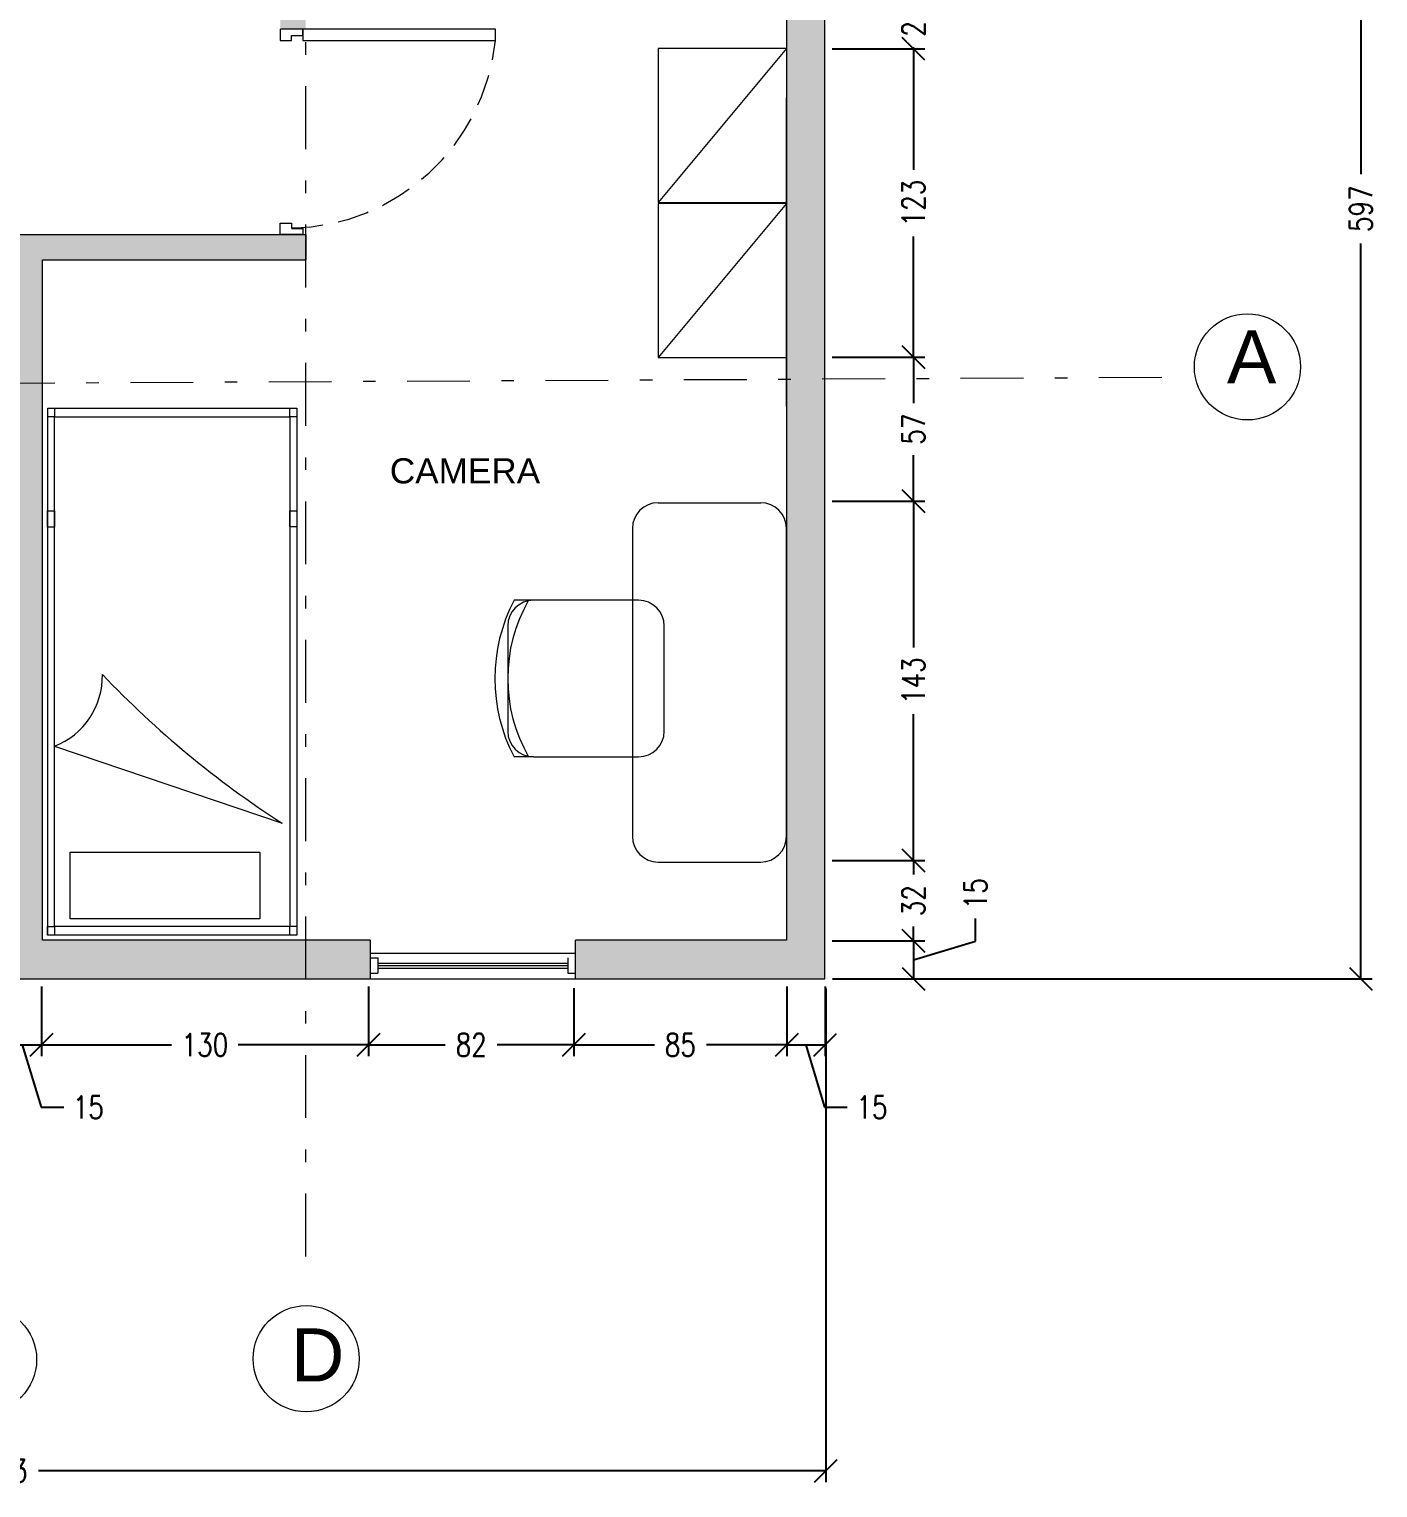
# Model space of a CAD drawing. Header units: inches. Extents: x 27 to 89.7, y 4.6 to 30.4.
# Drawn here: x 78.97 to 89.7, y 8.64 to 20.24 of the extents above; entities that cross this region are included whole.
import ezdxf

# ---------------------------------------------------------------- set-up
doc = ezdxf.new("R2010")
doc.units = ezdxf.units.IN
doc.header["$MEASUREMENT"] = 0
doc.linetypes.add('DASHDOT', pattern=[1, 0.5, -0.25, 0, -0.25])
doc.linetypes.add('HIDDEN', pattern=[0.375, 0.25, -0.125])
doc.layers.get('DEFPOINTS').update_dxf_attribs({"color": 210})
doc.styles.add('E-ROMANS', font='romans.shx', dxfattribs={"width": 0.8})
doc.styles.get("Standard").update_dxf_attribs({"font": 'Arial.ttf'})
doc.dimstyles.new('Copy of E-0050_TICK_18', dxfattribs={"dimscale": 0.001, "dimtxt": 90, "dimasz": 90, "dimexe": 45, "dimexo": 30, "dimgap": 45, "dimtad": 0, "dimlfac": 50, "dimzin": 0, "dimdsep": 46, "dimtxsty": 'E-ROMANS', "dimblk": 'OBLIQUE', "dimblk1": 'OBLIQUE', "dimblk2": 'OBLIQUE', "dimcen": 45, "dimclrd": 256, "dimclre": 256, "dimclrt": 256, "dimadec": 0, "dimazin": 0, "dimtfac": 1, "dimtmove": 1, "dimatfit": 3, "dimldrblk": 'OPEN90', "dimfxl": 1, "dimtfill": 1, "dimtolj": 1, "dimtzin": 0, "dimarcsym": 0})

# ---------------------------------------------------------------- blocks, each defined once
blk = doc.blocks.new('_Oblique')
at = {"color": 0, "linetype": 'ByBlock', "lineweight": -2}
blk.add_line((-0.5, -0.5), (0.5, 0.5), dxfattribs=at)
blk = doc.blocks.new('*D70')
at = {"lineweight": -2, "transparency": 16777216}
for p, q in [((72.246, 12.611), (72.246, 8.689)), ((85.309, 12.611), (85.309, 8.689)), ((72.246, 8.779), (78.505, 8.779)), ((85.309, 8.779), (79.049, 8.779))]:
    blk.add_line(p, q, dxfattribs=at)
at = {"layer": 'DEFPOINTS', "color": 0, "transparency": 16777216}
for p in [(72.246, 12.671), (85.309, 12.671), (85.309, 8.779)]:
    blk.add_point(p, dxfattribs=at)
at = {"lineweight": -2, "transparency": 16777216, "xscale": 0.18, "yscale": 0.18, "zscale": 0.18, "rotation": 180}
blk.add_blockref('_Oblique', (72.246, 8.779), dxfattribs=at)
at = {"lineweight": -2, "transparency": 16777216, "xscale": 0.18, "yscale": 0.18, "zscale": 0.18}
blk.add_blockref('_Oblique', (85.309, 8.779), dxfattribs=at)
at = {"lineweight": 5, "transparency": 16777216, "insert": (78.777, 8.779), "char_height": 0.18, "attachment_point": 5, "style": 'E-ROMANS', "bg_fill": 3, "box_fill_scale": 1.25, "bg_fill_color": 256, "bg_fill_true_color": 13158600, "bg_fill_transparency": 0}
blk.add_mtext('\\A1;653', dxfattribs=at)
blk = doc.blocks.new('_Open90')
at = {"color": 0, "linetype": 'ByBlock', "lineweight": -2}
for p, q in [((0, 0), (-1, 0)), ((-0.5, 0.5), (0, 0)), ((0, 0), (-0.5, -0.5))]:
    blk.add_line(p, q, dxfattribs=at)
blk = doc.blocks.new('*D74')
at = {"lineweight": -2, "transparency": 16777216}
for p, q in [((78.769, 12.627), (78.769, 12.074)), ((79.072, 12.627), (79.072, 12.074)), ((78.769, 12.164), (79.072, 12.164)), ((78.92, 12.164), (79.069, 11.669)), ((79.069, 11.669), (79.249, 11.669))]:
    blk.add_line(p, q, dxfattribs=at)
at = {"layer": 'DEFPOINTS', "color": 0, "transparency": 16777216}
for p in [(78.769, 12.687), (79.072, 12.687), (79.072, 12.164)]:
    blk.add_point(p, dxfattribs=at)
at = {"lineweight": -2, "transparency": 16777216, "xscale": 0.18, "yscale": 0.18, "zscale": 0.18, "rotation": 180}
blk.add_blockref('_Oblique', (78.769, 12.164), dxfattribs=at)
at = {"lineweight": -2, "transparency": 16777216, "xscale": 0.18, "yscale": 0.18, "zscale": 0.18}
blk.add_blockref('_Oblique', (79.072, 12.164), dxfattribs=at)
at = {"lineweight": 5, "transparency": 16777216, "insert": (79.445, 11.669), "char_height": 0.18, "attachment_point": 5, "style": 'E-ROMANS', "bg_fill": 3, "box_fill_scale": 1.25, "bg_fill_color": 256, "bg_fill_true_color": 13158600, "bg_fill_transparency": 0}
blk.add_mtext('\\A1;15', dxfattribs=at)
blk = doc.blocks.new('*D75')
at = {"lineweight": -2, "transparency": 16777216}
for p, q in [((79.072, 12.627), (79.072, 12.074)), ((81.672, 12.627), (81.672, 12.074)), ((79.072, 12.164), (80.107, 12.164)), ((81.672, 12.164), (80.637, 12.164))]:
    blk.add_line(p, q, dxfattribs=at)
at = {"layer": 'DEFPOINTS', "color": 0, "transparency": 16777216}
for p in [(79.072, 12.687), (81.672, 12.687), (81.672, 12.164)]:
    blk.add_point(p, dxfattribs=at)
at = {"lineweight": -2, "transparency": 16777216, "xscale": 0.18, "yscale": 0.18, "zscale": 0.18, "rotation": 180}
blk.add_blockref('_Oblique', (79.072, 12.164), dxfattribs=at)
at = {"lineweight": -2, "transparency": 16777216, "xscale": 0.18, "yscale": 0.18, "zscale": 0.18}
blk.add_blockref('_Oblique', (81.672, 12.164), dxfattribs=at)
at = {"lineweight": 5, "transparency": 16777216, "insert": (80.372, 12.164), "char_height": 0.18, "attachment_point": 5, "style": 'E-ROMANS', "bg_fill": 3, "box_fill_scale": 1.25, "bg_fill_color": 256, "bg_fill_true_color": 13158600, "bg_fill_transparency": 0}
blk.add_mtext('\\A1;130', dxfattribs=at)
blk = doc.blocks.new('*D76')
at = {"lineweight": -2, "transparency": 16777216}
for p, q in [((81.672, 12.627), (81.672, 12.074)), ((83.306, 12.614), (83.306, 12.074)), ((81.672, 12.164), (82.282, 12.164)), ((83.306, 12.164), (82.696, 12.164))]:
    blk.add_line(p, q, dxfattribs=at)
at = {"layer": 'DEFPOINTS', "color": 0, "transparency": 16777216}
for p in [(81.672, 12.687), (83.306, 12.674), (83.306, 12.164)]:
    blk.add_point(p, dxfattribs=at)
at = {"lineweight": -2, "transparency": 16777216, "xscale": 0.18, "yscale": 0.18, "zscale": 0.18, "rotation": 180}
blk.add_blockref('_Oblique', (81.672, 12.164), dxfattribs=at)
at = {"lineweight": -2, "transparency": 16777216, "xscale": 0.18, "yscale": 0.18, "zscale": 0.18}
blk.add_blockref('_Oblique', (83.306, 12.164), dxfattribs=at)
at = {"lineweight": 5, "transparency": 16777216, "insert": (82.489, 12.164), "char_height": 0.18, "attachment_point": 5, "style": 'E-ROMANS', "bg_fill": 3, "box_fill_scale": 1.25, "bg_fill_color": 256, "bg_fill_true_color": 13158600, "bg_fill_transparency": 0}
blk.add_mtext('\\A1;82', dxfattribs=at)
blk = doc.blocks.new('*D77')
at = {"lineweight": -2, "transparency": 16777216}
for p, q in [((83.306, 12.614), (83.306, 12.074)), ((84.998, 12.628), (84.998, 12.074)), ((83.306, 12.164), (83.946, 12.164)), ((84.998, 12.164), (84.359, 12.164))]:
    blk.add_line(p, q, dxfattribs=at)
at = {"layer": 'DEFPOINTS', "color": 0, "transparency": 16777216}
for p in [(83.306, 12.674), (84.998, 12.688), (84.998, 12.164)]:
    blk.add_point(p, dxfattribs=at)
at = {"lineweight": -2, "transparency": 16777216, "xscale": 0.18, "yscale": 0.18, "zscale": 0.18, "rotation": 180}
blk.add_blockref('_Oblique', (83.306, 12.164), dxfattribs=at)
at = {"lineweight": -2, "transparency": 16777216, "xscale": 0.18, "yscale": 0.18, "zscale": 0.18}
blk.add_blockref('_Oblique', (84.998, 12.164), dxfattribs=at)
at = {"lineweight": 5, "transparency": 16777216, "insert": (84.152, 12.164), "char_height": 0.18, "attachment_point": 5, "style": 'E-ROMANS', "bg_fill": 3, "box_fill_scale": 1.25, "bg_fill_color": 256, "bg_fill_true_color": 13158600, "bg_fill_transparency": 0}
blk.add_mtext('\\A1;85', dxfattribs=at)
blk = doc.blocks.new('*D78')
at = {"lineweight": -2, "transparency": 16777216}
for p, q in [((84.998, 12.628), (84.998, 12.074)), ((85.302, 12.628), (85.302, 12.074)), ((84.998, 12.164), (85.302, 12.164)), ((85.15, 12.164), (85.298, 11.669)), ((85.298, 11.669), (85.478, 11.669))]:
    blk.add_line(p, q, dxfattribs=at)
at = {"layer": 'DEFPOINTS', "color": 0, "transparency": 16777216}
for p in [(84.998, 12.688), (85.302, 12.688), (85.302, 12.164)]:
    blk.add_point(p, dxfattribs=at)
at = {"lineweight": -2, "transparency": 16777216, "xscale": 0.18, "yscale": 0.18, "zscale": 0.18, "rotation": 180}
blk.add_blockref('_Oblique', (84.998, 12.164), dxfattribs=at)
at = {"lineweight": -2, "transparency": 16777216, "xscale": 0.18, "yscale": 0.18, "zscale": 0.18}
blk.add_blockref('_Oblique', (85.302, 12.164), dxfattribs=at)
at = {"lineweight": 5, "transparency": 16777216, "insert": (85.675, 11.669), "char_height": 0.18, "attachment_point": 5, "style": 'E-ROMANS', "bg_fill": 3, "box_fill_scale": 1.25, "bg_fill_color": 256, "bg_fill_true_color": 13158600, "bg_fill_transparency": 0}
blk.add_mtext('\\A1;15', dxfattribs=at)
blk = doc.blocks.new('*D89')
at = {"lineweight": -2, "transparency": 16777216}
for p, q in [((85.361, 24.927), (89.652, 24.927)), ((89.562, 24.927), (89.562, 19.084)), ((89.562, 12.69), (89.562, 18.533)), ((85.361, 12.69), (89.652, 12.69))]:
    blk.add_line(p, q, dxfattribs=at)
at = {"layer": 'DEFPOINTS', "color": 0, "transparency": 16777216}
for p in [(85.301, 24.927), (89.562, 24.927), (85.301, 12.69)]:
    blk.add_point(p, dxfattribs=at)
at = {"lineweight": -2, "transparency": 16777216, "xscale": 0.18, "yscale": 0.18, "zscale": 0.18}
for p, rotation in [((89.562, 24.927), 90), ((89.562, 12.69), 270)]:
    blk.add_blockref('_Oblique', p, dxfattribs=dict(at, rotation=rotation))
at = {"lineweight": 5, "transparency": 16777216, "insert": (89.562, 18.809), "char_height": 0.18, "attachment_point": 5, "rotation": 90, "style": 'E-ROMANS', "bg_fill": 3, "box_fill_scale": 1.25, "bg_fill_color": 256, "bg_fill_true_color": 13158600, "bg_fill_transparency": 0}
blk.add_mtext('\\A1;597', dxfattribs=at)
blk = doc.blocks.new('*D84')
at = {"lineweight": -2, "transparency": 16777216}
for p, q in [((86.004, 20.517), (86.004, 20.697)), ((85.359, 20.517), (86.094, 20.517)), ((86.004, 20.517), (86.004, 20.505)), ((85.359, 20.08), (86.094, 20.08)), ((86.004, 20.08), (86.004, 20.092)), ((86.004, 20.08), (86.004, 19.9))]:
    blk.add_line(p, q, dxfattribs=at)
at = {"layer": 'DEFPOINTS', "color": 0, "transparency": 16777216}
for p in [(85.299, 20.517), (85.299, 20.08)]:
    blk.add_point(p, dxfattribs=at)
at = {"lineweight": -2, "transparency": 16777216, "xscale": 0.18, "yscale": 0.18, "zscale": 0.18}
for p, rotation in [((86.004, 20.517), 270), ((86.004, 20.08), 90)]:
    blk.add_blockref('_Oblique', p, dxfattribs=dict(at, rotation=rotation))
at = {"lineweight": 5, "transparency": 16777216, "insert": (86.004, 20.299), "char_height": 0.18, "attachment_point": 5, "rotation": 90, "style": 'E-ROMANS', "bg_fill": 3, "box_fill_scale": 1.25, "bg_fill_color": 256, "bg_fill_true_color": 13158600, "bg_fill_transparency": 0}
blk.add_mtext('\\A1;22', dxfattribs=at)
at = {"layer": 'DEFPOINTS', "color": 0, "transparency": 16777216}
blk.add_point((86.004, 20.08), dxfattribs=at)
blk = doc.blocks.new('*D85')
at = {"lineweight": -2, "transparency": 16777216}
for p, q in [((85.359, 20.08), (86.094, 20.08)), ((86.004, 20.08), (86.004, 19.119)), ((86.004, 17.628), (86.004, 18.589)), ((85.359, 17.628), (86.094, 17.628))]:
    blk.add_line(p, q, dxfattribs=at)
at = {"layer": 'DEFPOINTS', "color": 0, "transparency": 16777216}
for p in [(85.299, 20.08), (85.299, 17.628), (86.004, 17.628)]:
    blk.add_point(p, dxfattribs=at)
at = {"lineweight": -2, "transparency": 16777216, "xscale": 0.18, "yscale": 0.18, "zscale": 0.18}
for p, rotation in [((86.004, 20.08), 90), ((86.004, 17.628), 270)]:
    blk.add_blockref('_Oblique', p, dxfattribs=dict(at, rotation=rotation))
at = {"lineweight": 5, "transparency": 16777216, "insert": (86.004, 18.854), "char_height": 0.18, "attachment_point": 5, "rotation": 90, "style": 'E-ROMANS', "bg_fill": 3, "box_fill_scale": 1.25, "bg_fill_color": 256, "bg_fill_true_color": 13158600, "bg_fill_transparency": 0}
blk.add_mtext('\\A1;123', dxfattribs=at)
blk = doc.blocks.new('*D86')
at = {"lineweight": -2, "transparency": 16777216}
for p, q in [((85.359, 17.628), (86.094, 17.628)), ((86.004, 17.628), (86.004, 17.263)), ((86.004, 16.485), (86.004, 16.85)), ((85.359, 16.485), (86.094, 16.485))]:
    blk.add_line(p, q, dxfattribs=at)
at = {"layer": 'DEFPOINTS', "color": 0, "transparency": 16777216}
for p in [(85.299, 17.628), (85.299, 16.485), (86.004, 16.485)]:
    blk.add_point(p, dxfattribs=at)
at = {"lineweight": -2, "transparency": 16777216, "xscale": 0.18, "yscale": 0.18, "zscale": 0.18}
for p, rotation in [((86.004, 17.628), 90), ((86.004, 16.485), 270)]:
    blk.add_blockref('_Oblique', p, dxfattribs=dict(at, rotation=rotation))
at = {"lineweight": 5, "transparency": 16777216, "insert": (86.004, 17.057), "char_height": 0.18, "attachment_point": 5, "rotation": 90, "style": 'E-ROMANS', "bg_fill": 3, "box_fill_scale": 1.25, "bg_fill_color": 256, "bg_fill_true_color": 13158600, "bg_fill_transparency": 0}
blk.add_mtext('\\A1;57', dxfattribs=at)
blk = doc.blocks.new('*D87')
at = {"lineweight": -2, "transparency": 16777216}
for p, q in [((85.359, 16.485), (86.094, 16.485)), ((86.004, 16.485), (86.004, 15.322)), ((86.004, 13.63), (86.004, 14.793)), ((85.359, 13.63), (86.094, 13.63))]:
    blk.add_line(p, q, dxfattribs=at)
at = {"layer": 'DEFPOINTS', "color": 0, "transparency": 16777216}
for p in [(85.299, 16.485), (85.299, 13.63), (86.004, 13.63)]:
    blk.add_point(p, dxfattribs=at)
at = {"lineweight": -2, "transparency": 16777216, "xscale": 0.18, "yscale": 0.18, "zscale": 0.18}
for p, rotation in [((86.004, 16.485), 90), ((86.004, 13.63), 270)]:
    blk.add_blockref('_Oblique', p, dxfattribs=dict(at, rotation=rotation))
at = {"lineweight": 5, "transparency": 16777216, "insert": (86.004, 15.058), "char_height": 0.18, "attachment_point": 5, "rotation": 90, "style": 'E-ROMANS', "bg_fill": 3, "box_fill_scale": 1.25, "bg_fill_color": 256, "bg_fill_true_color": 13158600, "bg_fill_transparency": 0}
blk.add_mtext('\\A1;143', dxfattribs=at)
blk = doc.blocks.new('*D47')
at = {"lineweight": -2, "transparency": 16777216}
for p, q in [((85.359, 13.63), (86.094, 13.63)), ((86.004, 13.63), (86.004, 13.517)), ((86.004, 12.991), (86.004, 13.104)), ((85.359, 12.991), (86.094, 12.991))]:
    blk.add_line(p, q, dxfattribs=at)
at = {"layer": 'DEFPOINTS', "color": 0, "transparency": 16777216}
for p in [(85.299, 13.63), (85.299, 12.991), (86.004, 12.991)]:
    blk.add_point(p, dxfattribs=at)
at = {"lineweight": -2, "transparency": 16777216, "xscale": 0.18, "yscale": 0.18, "zscale": 0.18}
for p, rotation in [((86.004, 13.63), 90), ((86.004, 12.991), 270)]:
    blk.add_blockref('_Oblique', p, dxfattribs=dict(at, rotation=rotation))
at = {"lineweight": 5, "transparency": 16777216, "insert": (86.004, 13.31), "char_height": 0.18, "attachment_point": 5, "rotation": 90, "style": 'E-ROMANS', "bg_fill": 3, "box_fill_scale": 1.25, "bg_fill_color": 256, "bg_fill_true_color": 13158600, "bg_fill_transparency": 0}
blk.add_mtext('\\A1;32', dxfattribs=at)
blk = doc.blocks.new('*D48')
at = {"lineweight": -2, "transparency": 16777216}
for p, q in [((86.499, 12.989), (86.499, 13.169)), ((85.359, 12.991), (86.094, 12.991)), ((86.004, 12.991), (86.004, 12.689)), ((86.004, 12.84), (86.499, 12.989)), ((85.392, 12.689), (86.094, 12.689))]:
    blk.add_line(p, q, dxfattribs=at)
at = {"layer": 'DEFPOINTS', "color": 0, "transparency": 16777216}
for p in [(85.299, 12.991), (85.332, 12.689), (86.004, 12.689)]:
    blk.add_point(p, dxfattribs=at)
at = {"lineweight": -2, "transparency": 16777216, "xscale": 0.18, "yscale": 0.18, "zscale": 0.18}
for p, rotation in [((86.004, 12.991), 90), ((86.004, 12.689), 270)]:
    blk.add_blockref('_Oblique', p, dxfattribs=dict(at, rotation=rotation))
at = {"lineweight": 5, "transparency": 16777216, "insert": (86.499, 13.365), "char_height": 0.18, "attachment_point": 5, "rotation": 90, "style": 'E-ROMANS', "bg_fill": 3, "box_fill_scale": 1.25, "bg_fill_color": 256, "bg_fill_true_color": 13158600, "bg_fill_transparency": 0}
blk.add_mtext('\\A1;15', dxfattribs=at)

msp = doc.modelspace()

# ---------------------------------------------------------------- hatches: boundary and pattern name
at = {"lineweight": 5}
h = msp.add_hatch(color=7, dxfattribs=at)
h.dxf.hatch_style = 1
h.set_gradient(color1=(51, 51, 51), color2=(51, 51, 51), tint=1)
h.paths.add_polyline_path([(72.513, 24.315, -1), (72.289, 24.315), (72.28, 21.827), (72.554, 21.827)], flags=16)
h.paths.add_polyline_path([(75.511, 24.927), (72.248, 24.927), (72.248, 21.827), (72.554, 21.827), (72.554, 24.621), (75.511, 24.621)])
h.paths.add_polyline_path([(72.513, 24.315, -1), (72.289, 24.315, -1)], flags=16)
h.paths.add_polyline_path([(78.525, 24.927), (77.143, 24.927), (77.143, 24.621), (78.525, 24.621)])
h.paths.add_polyline_path([(81.173, 24.927), (79.08, 24.927), (78.774, 24.927), (78.525, 24.927), (78.525, 24.621), (78.774, 24.621), (78.774, 21.826), (79.08, 21.826), (79.08, 24.621), (81.173, 24.621)])
h.paths.add_polyline_path([(79.08, 21.826), (78.774, 21.826), (78.774, 20.523), (79.08, 20.523), (79.08, 20.706)])
h.paths.add_polyline_path([(81.685, 24.927), (81.173, 24.927), (81.173, 24.621), (81.685, 24.621)])
h.paths.add_polyline_path([(85.301, 24.927), (83.317, 24.927), (83.317, 24.621), (84.995, 24.621), (84.995, 21.825), (85.301, 21.825)])
h.paths.add_polyline_path([(85.301, 21.825), (84.995, 21.825), (84.995, 21.372), (84.995, 18.197), (84.995, 17.577), (84.995, 17.452), (85.301, 17.454)])
h.paths.add_polyline_path([(84.995, 20.727), (81.173, 20.727), (81.173, 20.523), (84.995, 20.523)])
h.paths.add_polyline_path([(81.173, 20.727), (80.712, 20.727), (80.712, 20.706), (80.712, 20.523), (80.972, 20.523), (80.972, 20.236), (81.173, 20.236)])
h.paths.add_polyline_path([(85.301, 17.454), (84.995, 17.452), (84.995, 17.237), (84.995, 12.996), (83.317, 12.996), (83.317, 12.69), (85.301, 12.69)])
h.paths.add_polyline_path([(81.685, 12.996), (81.173, 12.996), (81.173, 12.69), (81.685, 12.69)])
h.paths.add_polyline_path([(81.173, 12.996), (79.08, 12.996), (79.08, 14.052), (79.08, 17.422), (78.774, 17.421), (78.774, 15.684), (78.774, 12.996), (78.525, 12.996), (78.525, 12.69), (81.173, 12.69)])
h.paths.add_polyline_path([(79.08, 18.197), (79.08, 18.404), (81.173, 18.404), (81.173, 18.605), (81.156, 18.605), (81.156, 18.605), (80.972, 18.605), (78.774, 18.605), (78.774, 18.401), (78.774, 18.217), (78.774, 18.197), (78.774, 17.421), (79.08, 17.422)])
h.paths.add_polyline_path([(78.525, 12.996), (77.143, 12.996), (77.143, 12.69), (78.525, 12.69)])
h.paths.add_polyline_path([(75.511, 12.996), (72.554, 12.996), (72.554, 13.778), (72.551, 13.778), (72.551, 17.369), (72.551, 17.389), (72.248, 17.387), (72.248, 12.69), (75.511, 12.69)])
h.paths.add_polyline_path([(72.554, 18.197), (77.143, 18.197), (77.143, 18.401), (72.554, 18.401), (72.554, 21.46), (72.554, 21.827), (72.248, 21.827), (72.248, 17.387), (72.554, 17.389)])
h.paths.add_polyline_path([(77.143, 21.44), (77.143, 21.46), (72.554, 21.46), (72.554, 21.256), (77.143, 21.256)], flags=17)

# ---------------------------------------------------------------- linework, layer by layer
at = {"color": 7, "linetype": 'DASHDOT', "lineweight": 5}
for p, q in [((81.173, 10.483), (81.173, 26.741)), ((87.979, 17.467), (69.762, 17.375))]:
    msp.add_line(p, q, dxfattribs=at)
at = {"color": 7, "lineweight": 5}
for p, q in [((85.301, 12.69), (85.301, 24.927)), ((84.995, 20.082), (83.975, 20.082)), ((83.975, 20.082), (83.975, 18.858)), ((84.995, 20.082), (83.975, 18.858)), ((84.995, 18.801), (84.995, 19.691)), ((83.975, 18.858), (84.995, 18.858)), ((84.995, 18.851), (83.975, 18.851)), ((83.975, 18.851), (83.975, 17.627)), ((84.995, 18.851), (83.975, 17.627)), ((84.995, 17.577), (84.995, 18.801)), ((84.995, 17.237), (84.995, 18.46)), ((79.08, 18.197), (79.08, 18.404)), ((79.08, 14.052), (79.08, 18.197)), ((83.975, 17.627), (84.995, 17.627)), ((83.975, 16.472), (84.791, 16.472)), ((83.771, 16.268), (83.771, 13.821)), ((84.995, 13.821), (84.995, 16.268)), ((82.983, 15.697), (82.83, 15.697)), ((83.82, 15.697), (82.983, 15.697)), ((82.779, 15.493), (82.779, 14.657)), ((84.023, 14.657), (84.023, 15.493)), ((79.175, 14.537), (80.986, 13.925)), ((82.983, 14.453), (82.83, 14.453)), ((82.983, 14.453), (83.82, 14.453)), ((79.08, 12.996), (79.08, 14.052)), ((83.975, 13.617), (84.791, 13.617)), ((81.061, 12.997), (80.959, 12.997)), ((80.959, 12.997), (80.959, 12.997)), ((81.685, 12.996), (81.685, 12.69)), ((83.317, 12.69), (83.317, 12.996)), ((81.685, 12.894), (83.317, 12.894)), ((81.685, 12.855), (81.747, 12.855)), ((81.747, 12.814), (83.256, 12.814)), ((81.747, 12.794), (83.256, 12.794)), ((81.747, 12.774), (83.256, 12.774)), ((77.143, 12.69), (85.301, 12.69)), ((81.685, 12.733), (81.747, 12.733)), ((83.256, 12.733), (83.317, 12.733))]:
    msp.add_line(p, q, dxfattribs=at)
at = {"lineweight": 0}
for p, q in [((80.971, 20.235), (80.971, 20.145)), ((81.151, 20.235), (80.972, 20.236)), ((81.061, 20.145), (81.061, 20.185)), ((81.061, 20.185), (81.151, 20.185)), ((82.681, 20.235), (81.151, 20.235)), ((81.151, 20.235), (81.151, 20.145)), ((81.151, 20.185), (81.151, 20.235)), ((82.681, 20.145), (82.681, 20.235)), ((80.971, 20.145), (81.061, 20.145)), ((81.151, 20.145), (82.681, 20.145)), ((80.971, 18.605), (80.971, 18.695)), ((80.971, 18.695), (81.061, 18.695)), ((81.061, 18.695), (81.061, 18.655)), ((81.151, 18.605), (80.972, 18.605)), ((81.151, 18.655), (81.151, 18.605))]:
    msp.add_line(p, q, dxfattribs=at)
msp.add_line((81.061, 18.655), (81.151, 18.655))
at = {"color": 7, "lineweight": 5, "ltscale": 0.001}
for p, q in [((81.747, 12.855), (81.747, 12.733)), ((83.256, 12.855), (83.256, 12.733))]:
    msp.add_line(p, q, dxfattribs=at)
at = {"color": 7, "lineweight": 5}
for points in [[(83.317, 24.621), (84.995, 24.621), (84.995, 18.197)], [(78.774, 18.401), (78.774, 18.605), (81.176, 18.605), (81.176, 18.605)], [(79.08, 18.404), (81.176, 18.404), (81.176, 18.605)], [(84.995, 18.197), (84.995, 12.996), (83.317, 12.996)], [(81.685, 12.996), (79.08, 12.996)]]:
    msp.add_lwpolyline(points, dxfattribs=at)
for points in [[(79.122, 13.037), (79.122, 17.224), (81.102, 17.224), (81.102, 13.037)], [(79.122, 17.155), (79.122, 17.224), (79.176, 17.224), (79.176, 17.155)], [(81.047, 17.155), (81.047, 17.224), (81.102, 17.224), (81.102, 17.155)], [(79.175, 13.105), (79.175, 17.155), (81.047, 17.155), (81.047, 13.105)], [(79.121, 16.279), (79.121, 16.409), (79.175, 16.409), (79.175, 16.279)], [(81.047, 16.28), (81.047, 16.409), (81.102, 16.409), (81.102, 16.28)], [(79.301, 13.165), (79.301, 13.695), (80.809, 13.695), (80.809, 13.165)], [(79.121, 13.037), (79.121, 13.106), (79.175, 13.106), (79.175, 13.037)], [(81.048, 13.037), (81.048, 13.107), (81.102, 13.107), (81.102, 13.037)]]:
    msp.add_lwpolyline(points, close=True, dxfattribs=at)
for centre in [(88.66, 17.552), (81.177, 9.67), (78.612, 9.663)]:
    msp.add_circle(centre, 0.422, dxfattribs=at)
at = {"linetype": 'HIDDEN', "lineweight": 0}
msp.add_arc((81.03, 20.315), 1.66, 271.0665, 354.1436, dxfattribs=at)
at = {"color": 7, "lineweight": 5}
for centre, radius, start, end in [((83.975, 16.268), 0.204, 90, 180), ((84.791, 16.268), 0.204, 0, 90), ((84.023, 15.075), 1.346, 152.4759, 207.5241), ((82.983, 15.493), 0.204, 90, 180), ((84.023, 15.075), 1.244, 150, 210), ((83.82, 15.493), 0.204, 0, 90), ((78.958, 15.095), 0.599, 291.2489, 1.147), ((85.278, 20.569), 7.91, 223.672, 237.134), ((82.983, 14.657), 0.204, 180, 270), ((83.82, 14.657), 0.204, 270, 0), ((83.975, 13.821), 0.204, 180, 270), ((84.791, 13.821), 0.204, 270, 0)]:
    msp.add_arc(centre, radius, start, end, dxfattribs=at)

# ---------------------------------------------------------------- texts
at = {"color": 7, "lineweight": 5, "char_height": 0.422, "attachment_point": 1}
for s, insert in [('A', (88.497, 17.843)), ('D', (81.055, 9.911))]:
    msp.add_mtext_dynamic_manual_height_columns(s, width=2.13344, gutter_width=1, heights=[0], dxfattribs=dict(at, insert=insert))
at = {"insert": (81.842, 16.826), "char_height": 0.2, "attachment_point": 1}
msp.add_mtext_dynamic_manual_height_columns('CAMERA', width=2.19783, gutter_width=1, heights=[0], dxfattribs=at)

# ---------------------------------------------------------------- next in the draw order: dimensions: what is measured, and where the dimension line sits
at = {"lineweight": 5}
dim = msp.add_linear_dim(base=(85.309, 8.779), p1=(72.246, 12.671), p2=(85.309, 12.671), dimstyle='Copy of E-0050_TICK_18', override={"dimscale": 0.002, "dimdec": 0}, dxfattribs=at)
dim.commit()
dim.dimension.update_dxf_attribs({"geometry": '*D70', "text_midpoint": (78.777, 8.779)})

# ---------------------------------------------------------------- next in the draw order: dimensions: what is measured, and where the dimension line sits
dim = msp.add_linear_dim(base=(79.072, 12.164), p1=(78.769, 12.687), p2=(79.072, 12.687), dimstyle='Copy of E-0050_TICK_18', override={"dimscale": 0.002, "dimdec": 0}, dxfattribs=at)
dim.commit()
dim.dimension.update_dxf_attribs({"geometry": '*D74', "text_midpoint": (79.339, 11.669)})

# ---------------------------------------------------------------- next in the draw order: dimensions: what is measured, and where the dimension line sits
dim = msp.add_linear_dim(base=(81.672, 12.164), p1=(79.072, 12.687), p2=(81.672, 12.687), dimstyle='Copy of E-0050_TICK_18', override={"dimscale": 0.002, "dimdec": 0}, dxfattribs=at)
dim.commit()
dim.dimension.update_dxf_attribs({"geometry": '*D75', "text_midpoint": (80.372, 12.164)})

# ---------------------------------------------------------------- next in the draw order: dimensions: what is measured, and where the dimension line sits
dim = msp.add_linear_dim(base=(83.306, 12.164), p1=(81.672, 12.687), p2=(83.306, 12.674), dimstyle='Copy of E-0050_TICK_18', override={"dimscale": 0.002, "dimdec": 0}, dxfattribs=at)
dim.commit()
dim.dimension.update_dxf_attribs({"geometry": '*D76', "text_midpoint": (82.489, 12.164)})

# ---------------------------------------------------------------- next in the draw order: dimensions: what is measured, and where the dimension line sits
dim = msp.add_linear_dim(base=(84.998, 12.164), p1=(83.306, 12.674), p2=(84.998, 12.688), dimstyle='Copy of E-0050_TICK_18', override={"dimscale": 0.002, "dimdec": 0}, dxfattribs=at)
dim.commit()
dim.dimension.update_dxf_attribs({"geometry": '*D77', "text_midpoint": (84.152, 12.164)})

# ---------------------------------------------------------------- next in the draw order: dimensions: what is measured, and where the dimension line sits
dim = msp.add_linear_dim(base=(85.302, 12.164), p1=(84.998, 12.688), p2=(85.302, 12.688), dimstyle='Copy of E-0050_TICK_18', override={"dimscale": 0.002, "dimdec": 0}, dxfattribs=at)
dim.commit()
dim.dimension.update_dxf_attribs({"geometry": '*D78', "text_midpoint": (85.568, 11.669)})

# ---------------------------------------------------------------- next in the draw order: dimensions: what is measured, and where the dimension line sits
dim = msp.add_linear_dim(base=(89.562, 24.927), p1=(85.301, 12.69), p2=(85.301, 24.927), angle=90, text='597', dimstyle='Copy of E-0050_TICK_18', override={"dimscale": 0.002, "dimdec": 0}, dxfattribs=at)
dim.commit()
dim.dimension.update_dxf_attribs({"geometry": '*D89', "text_midpoint": (89.562, 18.809)})

# ---------------------------------------------------------------- next in the draw order: dimensions: what is measured, and where the dimension line sits
dim = msp.add_linear_dim(base=(86.004, 20.08), p1=(85.299, 20.517), p2=(85.299, 20.08), angle=90, dimstyle='Copy of E-0050_TICK_18', override={"dimscale": 0.002, "dimdec": 0}, dxfattribs=at)
dim.commit()
dim.dimension.update_dxf_attribs({"geometry": '*D84', "text_midpoint": (86.004, 20.299)})

# ---------------------------------------------------------------- next in the draw order: dimensions: what is measured, and where the dimension line sits
dim = msp.add_linear_dim(base=(86.004, 17.628), p1=(85.299, 20.08), p2=(85.299, 17.628), angle=90, dimstyle='Copy of E-0050_TICK_18', override={"dimscale": 0.002, "dimdec": 0}, dxfattribs=at)
dim.commit()
dim.dimension.update_dxf_attribs({"geometry": '*D85', "text_midpoint": (86.004, 18.854)})

# ---------------------------------------------------------------- next in the draw order: dimensions: what is measured, and where the dimension line sits
dim = msp.add_linear_dim(base=(86.004, 16.485), p1=(85.299, 17.628), p2=(85.299, 16.485), angle=90, dimstyle='Copy of E-0050_TICK_18', override={"dimscale": 0.002, "dimdec": 0}, dxfattribs=at)
dim.commit()
dim.dimension.update_dxf_attribs({"geometry": '*D86', "text_midpoint": (86.004, 17.057)})

# ---------------------------------------------------------------- next in the draw order: dimensions: what is measured, and where the dimension line sits
dim = msp.add_linear_dim(base=(86.004, 13.63), p1=(85.299, 16.485), p2=(85.299, 13.63), angle=90, dimstyle='Copy of E-0050_TICK_18', override={"dimscale": 0.002, "dimdec": 0}, dxfattribs=at)
dim.commit()
dim.dimension.update_dxf_attribs({"geometry": '*D87', "text_midpoint": (86.004, 15.058)})

# ---------------------------------------------------------------- next in the draw order: dimensions: what is measured, and where the dimension line sits
dim = msp.add_linear_dim(base=(86.004, 12.991), p1=(85.299, 13.63), p2=(85.299, 12.991), angle=90, dimstyle='Copy of E-0050_TICK_18', override={"dimscale": 0.002, "dimdec": 0}, dxfattribs=at)
dim.commit()
dim.dimension.update_dxf_attribs({"geometry": '*D47', "text_midpoint": (86.004, 13.31)})

# ---------------------------------------------------------------- next in the draw order: dimensions: what is measured, and where the dimension line sits
dim = msp.add_linear_dim(base=(86.004, 12.689), p1=(85.299, 12.991), p2=(85.332, 12.689), angle=90, dimstyle='Copy of E-0050_TICK_18', override={"dimscale": 0.002, "dimdec": 0}, dxfattribs=at)
dim.commit()
dim.dimension.update_dxf_attribs({"geometry": '*D48', "text_midpoint": (86.499, 13.259)})

doc.saveas('drawing.dxf')
